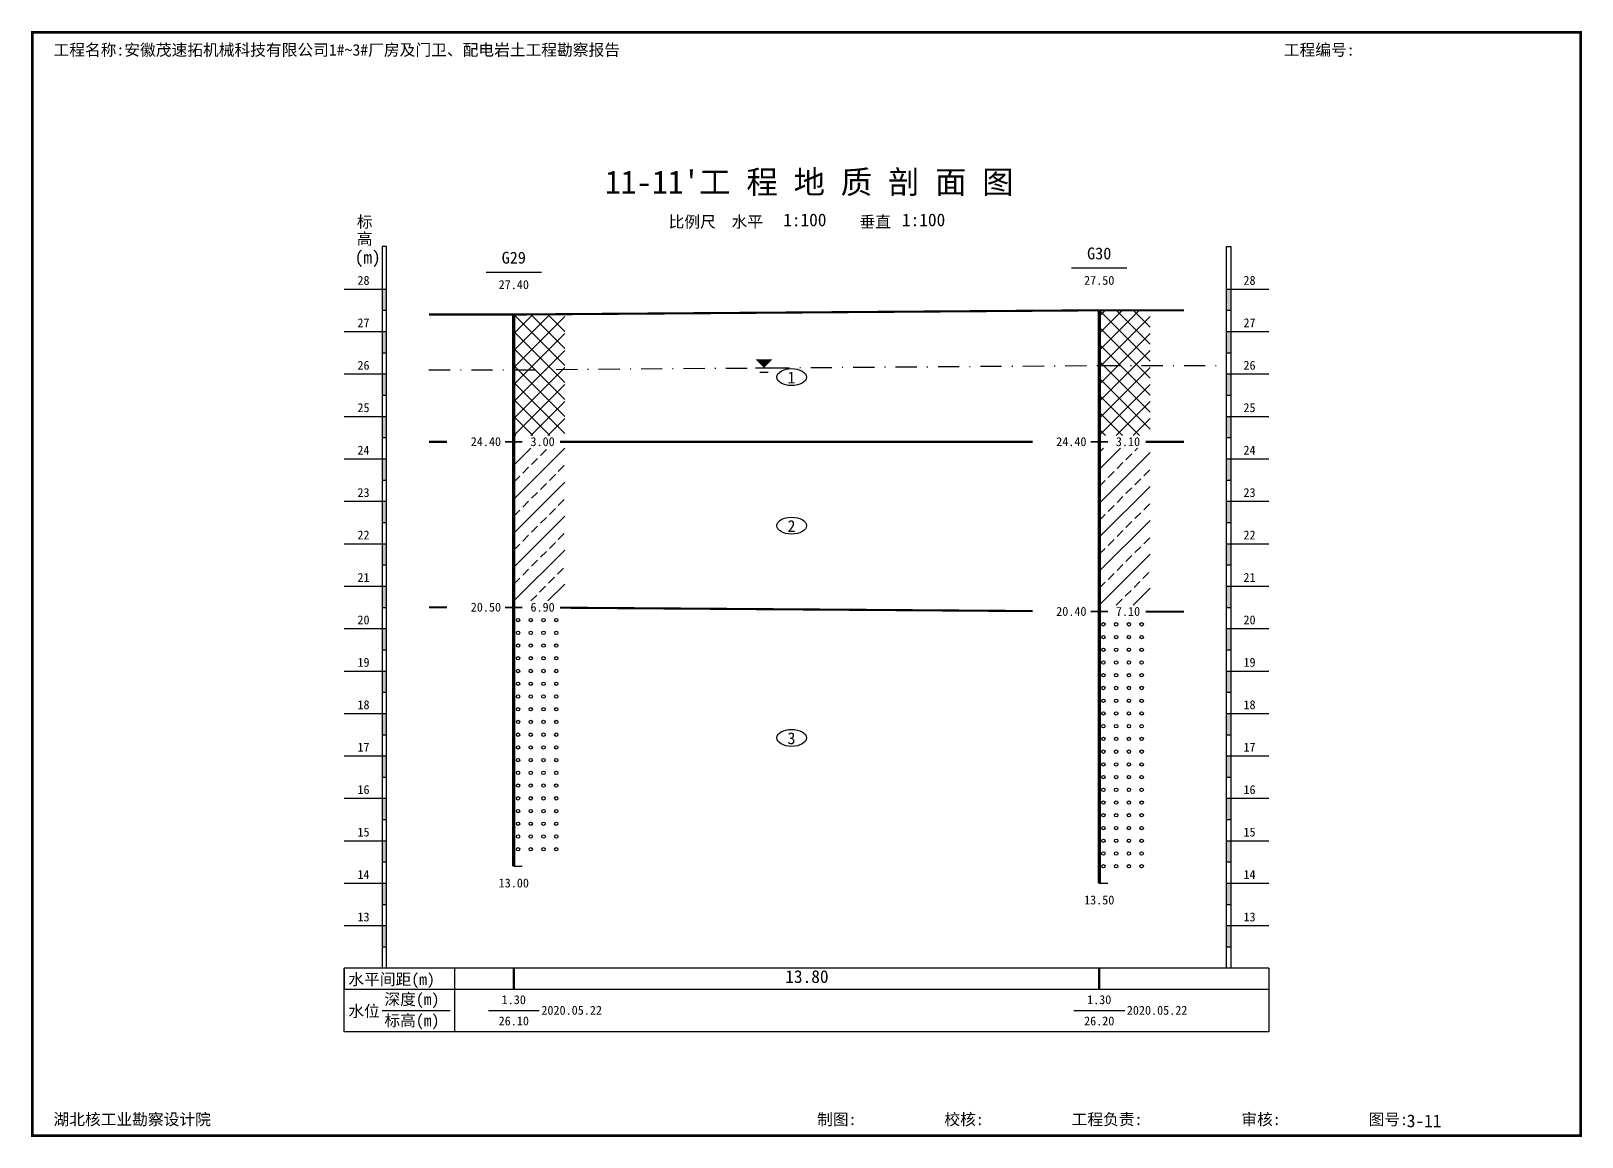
# Model space of a CAD drawing. Extents: x 2025205 to 2402328, y -557483 to 329036.
# Drawn here: x 2329683 to 2333339, y 271586 to 274192 of the extents above; entities that cross this region are included whole.
import ezdxf
from ezdxf.enums import TextEntityAlignment as Align

# ---------------------------------------------------------------- set-up
doc = ezdxf.new("R2010")
doc.units = 0
doc.header["$LTSCALE"] = 1500
doc.header["$MEASUREMENT"] = 0
for name, color, linetype in [('1', 7, 'Continuous'), ('10', 7, 'Continuous'), ('3', 4, 'Continuous')]:
    doc.layers.add(name, color=color, linetype=linetype)
doc.layers.add('2', color=7, linetype='Continuous', lineweight=35, true_color=0x555555)
doc.styles.add('黑体', font='simhei.ttf', dxfattribs={"width": 0.6})

msp = doc.modelspace()

# ---------------------------------------------------------------- linework, layer by layer
for p, q in [((2330821.1, 273439.1), (2330906.1, 273524.1)), ((2330821.1, 273479.1), (2330866.1, 273524.1)), ((2330821.1, 273519.1), (2330826.1, 273524.1)), ((2330821.1, 273524.1), (2330941.1, 273404.1)), ((2330821.1, 273399.1), (2330941.1, 273519.1)), ((2330861.1, 273524.1), (2330941.1, 273444.1)), ((2330901.1, 273524.1), (2330941.1, 273484.1)), ((2332201.1, 273439.1), (2332296.1, 273534.1)), ((2332201.1, 273479.1), (2332256.1, 273534.1)), ((2332201.1, 273519.1), (2332216.1, 273534.1)), ((2332201.1, 273534.1), (2332321.1, 273414.1)), ((2332201.1, 273399.1), (2332321.1, 273519.1)), ((2332241.1, 273534.1), (2332321.1, 273454.1)), ((2332281.1, 273534.1), (2332321.1, 273494.1)), ((2330821.1, 273484.1), (2330941.1, 273364.1)), ((2330821.1, 273359.1), (2330941.1, 273479.1)), ((2332201.1, 273494.1), (2332321.1, 273374.1)), ((2332201.1, 273359.1), (2332321.1, 273479.1)), ((2330821.1, 273444.1), (2330941.1, 273324.1)), ((2330821.1, 273319.1), (2330941.1, 273439.1)), ((2332201.1, 273454.1), (2332321.1, 273334.1)), ((2332201.1, 273319.1), (2332321.1, 273439.1)), ((2330821.1, 273404.1), (2330941.1, 273284.1)), ((2330821.1, 273279.1), (2330941.1, 273399.1)), ((2332201.1, 273414.1), (2332321.1, 273294.1)), ((2332201.1, 273279.1), (2332321.1, 273399.1)), ((2330821.1, 273364.1), (2330941.1, 273244.1)), ((2330821.1, 273239.1), (2330941.1, 273359.1)), ((2332201.1, 273374.1), (2332321.1, 273254.1)), ((2332201.1, 273239.1), (2332321.1, 273359.1)), ((2330821.1, 273324.1), (2330906.1, 273239.1)), ((2332201.1, 273334.1), (2332296.1, 273239.1)), ((2330861.1, 273239.1), (2330941.1, 273319.1)), ((2332201.1, 273294.1), (2332256.1, 273239.1)), ((2332241.1, 273239.1), (2332321.1, 273319.1)), ((2330821.1, 273284.1), (2330866.1, 273239.1)), ((2330901.1, 273239.1), (2330941.1, 273279.1)), ((2332201.1, 273254.1), (2332216.1, 273239.1)), ((2332281.1, 273239.1), (2332321.1, 273279.1)), ((2330821.1, 273244.1), (2330826.1, 273239.1)), ((2330821.1, 273089.1), (2330941.1, 273209.1)), ((2330821.1, 273169.1), (2330861.1, 273209.1)), ((2330863.1, 273171.1), (2330877.1, 273185.1)), ((2330884.1, 273192.1), (2330898.1, 273206.1)), ((2332201.1, 273199.1), (2332211.1, 273209.1)), ((2332201.1, 273159.1), (2332251.1, 273209.1)), ((2332201.1, 273079.1), (2332321.1, 273199.1)), ((2332264.1, 273182.1), (2332278.1, 273196.1)), ((2332285.1, 273203.1), (2332291.1, 273209.1)), ((2330821.1, 273129.1), (2330835.1, 273143.1)), ((2330842.1, 273150.1), (2330856.1, 273164.1)), ((2330905.1, 273133.1), (2330919.1, 273147.1)), ((2330926.1, 273154.1), (2330940.1, 273168.1)), ((2332222.1, 273140.1), (2332236.1, 273154.1)), ((2332243.1, 273161.1), (2332257.1, 273175.1)), ((2332306.1, 273144.1), (2332320.1, 273158.1)), ((2330821.1, 273009.1), (2330941.1, 273129.1)), ((2330863.1, 273091.1), (2330877.1, 273105.1)), ((2330884.1, 273112.1), (2330898.1, 273126.1)), ((2332201.1, 273119.1), (2332215.1, 273133.1)), ((2332201.1, 272999.1), (2332321.1, 273119.1)), ((2332264.1, 273102.1), (2332278.1, 273116.1)), ((2332285.1, 273123.1), (2332299.1, 273137.1)), ((2330842.1, 273070.1), (2330856.1, 273084.1)), ((2330905.1, 273053.1), (2330919.1, 273067.1)), ((2330926.1, 273074.1), (2330940.1, 273088.1)), ((2332222.1, 273060.1), (2332236.1, 273074.1)), ((2332243.1, 273081.1), (2332257.1, 273095.1)), ((2332306.1, 273064.1), (2332320.1, 273078.1)), ((2330821.1, 273049.1), (2330835.1, 273063.1)), ((2330821.1, 272929.1), (2330941.1, 273049.1)), ((2330884.1, 273032.1), (2330898.1, 273046.1)), ((2332201.1, 273039.1), (2332215.1, 273053.1)), ((2332201.1, 272919.1), (2332321.1, 273039.1)), ((2332264.1, 273022.1), (2332278.1, 273036.1)), ((2332285.1, 273043.1), (2332299.1, 273057.1)), ((2330842.1, 272990.1), (2330856.1, 273004.1)), ((2330863.1, 273011.1), (2330877.1, 273025.1)), ((2330926.1, 272994.1), (2330940.1, 273008.1)), ((2332222.1, 272980.1), (2332236.1, 272994.1)), ((2332243.1, 273001.1), (2332257.1, 273015.1)), ((2332306.1, 272984.1), (2332320.1, 272998.1)), ((2330821.1, 272969.1), (2330835.1, 272983.1)), ((2330821.1, 272849.1), (2330941.1, 272969.1)), ((2330884.1, 272952.1), (2330898.1, 272966.1)), ((2330905.1, 272973.1), (2330919.1, 272987.1)), ((2332201.1, 272959.1), (2332215.1, 272973.1)), ((2332201.1, 272839.1), (2332321.1, 272959.1)), ((2332285.1, 272963.1), (2332299.1, 272977.1)), ((2330842.1, 272910.1), (2330856.1, 272924.1)), ((2330863.1, 272931.1), (2330877.1, 272945.1)), ((2330924.1, 272912.1), (2330938.1, 272926.1)), ((2332243.1, 272921.1), (2332257.1, 272935.1)), ((2332264.1, 272942.1), (2332278.1, 272956.1)), ((2330821.1, 272889.1), (2330835.1, 272903.1)), ((2330882.1, 272870.1), (2330896.1, 272884.1)), ((2330901.1, 272849.1), (2330941.1, 272889.1)), ((2330903.1, 272891.1), (2330917.1, 272905.1)), ((2332201.1, 272879.1), (2332215.1, 272893.1)), ((2332222.1, 272900.1), (2332236.1, 272914.1)), ((2332283.1, 272881.1), (2332297.1, 272895.1)), ((2332304.1, 272902.1), (2332318.1, 272916.1)), ((2330861.1, 272849.1), (2330875.1, 272863.1)), ((2332241.1, 272839.1), (2332255.1, 272853.1)), ((2332262.1, 272860.1), (2332276.1, 272874.1)), ((2332281.1, 272839.1), (2332321.1, 272879.1))]:
    msp.add_line(p, q)
for centre in [(2330831.1, 272804.1), (2330831.1, 272774.1), (2330861.1, 272804.1), (2330861.1, 272774.1), (2330891.1, 272804.1), (2330891.1, 272774.1), (2330921.1, 272804.1), (2330921.1, 272774.1), (2332211.1, 272794.1), (2332241.1, 272794.1), (2332271.1, 272794.1), (2332301.1, 272794.1), (2330831.1, 272744.1), (2330861.1, 272744.1), (2330891.1, 272744.1), (2330921.1, 272744.1), (2332211.1, 272764.1), (2332211.1, 272734.1), (2332241.1, 272764.1), (2332241.1, 272734.1), (2332271.1, 272764.1), (2332271.1, 272734.1), (2332301.1, 272764.1), (2332301.1, 272734.1), (2330831.1, 272714.1), (2330861.1, 272714.1), (2330891.1, 272714.1), (2330921.1, 272714.1), (2332211.1, 272704.1), (2332241.1, 272704.1), (2332271.1, 272704.1), (2332301.1, 272704.1), (2330831.1, 272684.1), (2330861.1, 272684.1), (2330891.1, 272684.1), (2330921.1, 272684.1), (2332211.1, 272674.1), (2332241.1, 272674.1), (2332271.1, 272674.1), (2332301.1, 272674.1), (2330831.1, 272654.1), (2330831.1, 272624.1), (2330861.1, 272654.1), (2330861.1, 272624.1), (2330891.1, 272654.1), (2330891.1, 272624.1), (2330921.1, 272654.1), (2330921.1, 272624.1), (2332211.1, 272644.1), (2332241.1, 272644.1), (2332271.1, 272644.1), (2332301.1, 272644.1), (2330831.1, 272594.1), (2330861.1, 272594.1), (2330891.1, 272594.1), (2330921.1, 272594.1), (2332211.1, 272614.1), (2332241.1, 272614.1), (2332271.1, 272614.1), (2332301.1, 272614.1), (2330831.1, 272564.1), (2330861.1, 272564.1), (2330891.1, 272564.1), (2330921.1, 272564.1), (2332211.1, 272584.1), (2332211.1, 272554.1), (2332241.1, 272584.1), (2332241.1, 272554.1), (2332271.1, 272584.1), (2332271.1, 272554.1), (2332301.1, 272584.1), (2332301.1, 272554.1), (2330831.1, 272534.1), (2330861.1, 272534.1), (2330891.1, 272534.1), (2330921.1, 272534.1), (2332211.1, 272524.1), (2332241.1, 272524.1), (2332271.1, 272524.1), (2332301.1, 272524.1), (2330831.1, 272504.1), (2330861.1, 272504.1), (2330891.1, 272504.1), (2330921.1, 272504.1), (2332211.1, 272494.1), (2332241.1, 272494.1), (2332271.1, 272494.1), (2332301.1, 272494.1), (2330831.1, 272474.1), (2330831.1, 272444.1), (2330861.1, 272474.1), (2330861.1, 272444.1), (2330891.1, 272474.1), (2330891.1, 272444.1), (2330921.1, 272474.1), (2330921.1, 272444.1), (2332211.1, 272464.1), (2332241.1, 272464.1), (2332271.1, 272464.1), (2332301.1, 272464.1), (2330831.1, 272414.1), (2330861.1, 272414.1), (2330891.1, 272414.1), (2330921.1, 272414.1), (2332211.1, 272434.1), (2332241.1, 272434.1), (2332271.1, 272434.1), (2332301.1, 272434.1), (2330831.1, 272384.1), (2330861.1, 272384.1), (2330891.1, 272384.1), (2330921.1, 272384.1), (2332211.1, 272404.1), (2332211.1, 272374.1), (2332241.1, 272404.1), (2332241.1, 272374.1), (2332271.1, 272404.1), (2332271.1, 272374.1), (2332301.1, 272404.1), (2332301.1, 272374.1), (2330831.1, 272354.1), (2330861.1, 272354.1), (2330891.1, 272354.1), (2330921.1, 272354.1), (2332211.1, 272344.1), (2332241.1, 272344.1), (2332271.1, 272344.1), (2332301.1, 272344.1), (2330831.1, 272324.1), (2330861.1, 272324.1), (2330891.1, 272324.1), (2330921.1, 272324.1), (2332211.1, 272314.1), (2332241.1, 272314.1), (2332271.1, 272314.1), (2332301.1, 272314.1), (2330831.1, 272294.1), (2330831.1, 272264.1), (2330861.1, 272294.1), (2330861.1, 272264.1), (2330891.1, 272294.1), (2330891.1, 272264.1), (2330921.1, 272294.1), (2330921.1, 272264.1), (2332211.1, 272284.1), (2332241.1, 272284.1), (2332271.1, 272284.1), (2332301.1, 272284.1), (2332211.1, 272254.1), (2332211.1, 272224.1), (2332241.1, 272254.1), (2332241.1, 272224.1), (2332271.1, 272254.1), (2332271.1, 272224.1), (2332301.1, 272254.1), (2332301.1, 272224.1)]:
    msp.add_circle(centre, 4)
at = {"layer": '1'}
for p, q in [((2330521.1, 273684.1), (2330511.1, 273684.1)), ((2330511.1, 273684.1), (2330511.1, 271984.1)), ((2330521.1, 271984.1), (2330521.1, 273684.1)), ((2332501.1, 271984.1), (2332501.1, 273684.1)), ((2332501.1, 273684.1), (2332511.1, 273684.1)), ((2332511.1, 273684.1), (2332511.1, 271984.1)), ((2330756.1, 273624.1), (2330886.1, 273624.1)), ((2332136.1, 273634.1), (2332266.1, 273634.1)), ((2330421.1, 273584.1), (2330521.1, 273584.1)), ((2332501.1, 273584.1), (2332601.1, 273584.1)), ((2330511.1, 273534.1), (2330521.1, 273534.1)), ((2332501.1, 273534.1), (2332511.1, 273534.1)), ((2330421.1, 273484.1), (2330521.1, 273484.1)), ((2332501.1, 273484.1), (2332601.1, 273484.1)), ((2330511.1, 273434.1), (2330521.1, 273434.1)), ((2332501.1, 273434.1), (2332511.1, 273434.1)), ((2330421.1, 273384.1), (2330521.1, 273384.1)), ((2332501.1, 273384.1), (2332601.1, 273384.1)), ((2330511.1, 273334.1), (2330521.1, 273334.1)), ((2332501.1, 273334.1), (2332511.1, 273334.1)), ((2330421.1, 273284.1), (2330521.1, 273284.1)), ((2332501.1, 273284.1), (2332601.1, 273284.1)), ((2330511.1, 273234.1), (2330521.1, 273234.1)), ((2332501.1, 273234.1), (2332511.1, 273234.1)), ((2330421.1, 273184.1), (2330521.1, 273184.1)), ((2332501.1, 273184.1), (2332601.1, 273184.1)), ((2330511.1, 273134.1), (2330521.1, 273134.1)), ((2332501.1, 273134.1), (2332511.1, 273134.1)), ((2330421.1, 273084.1), (2330521.1, 273084.1)), ((2332501.1, 273084.1), (2332601.1, 273084.1)), ((2330511.1, 273034.1), (2330521.1, 273034.1)), ((2332501.1, 273034.1), (2332511.1, 273034.1)), ((2330421.1, 272984.1), (2330521.1, 272984.1)), ((2332501.1, 272984.1), (2332601.1, 272984.1)), ((2330511.1, 272934.1), (2330521.1, 272934.1)), ((2332501.1, 272934.1), (2332511.1, 272934.1)), ((2330421.1, 272884.1), (2330521.1, 272884.1)), ((2332501.1, 272884.1), (2332601.1, 272884.1)), ((2330511.1, 272834.1), (2330521.1, 272834.1)), ((2332501.1, 272834.1), (2332511.1, 272834.1)), ((2330421.1, 272784.1), (2330521.1, 272784.1)), ((2332501.1, 272784.1), (2332601.1, 272784.1)), ((2330511.1, 272734.1), (2330521.1, 272734.1)), ((2332501.1, 272734.1), (2332511.1, 272734.1)), ((2330421.1, 272684.1), (2330521.1, 272684.1)), ((2332501.1, 272684.1), (2332601.1, 272684.1)), ((2330511.1, 272634.1), (2330521.1, 272634.1)), ((2332501.1, 272634.1), (2332511.1, 272634.1)), ((2330421.1, 272584.1), (2330521.1, 272584.1)), ((2332501.1, 272584.1), (2332601.1, 272584.1)), ((2330511.1, 272534.1), (2330521.1, 272534.1)), ((2332501.1, 272534.1), (2332511.1, 272534.1)), ((2330421.1, 272484.1), (2330521.1, 272484.1)), ((2332501.1, 272484.1), (2332601.1, 272484.1)), ((2330511.1, 272434.1), (2330521.1, 272434.1)), ((2332501.1, 272434.1), (2332511.1, 272434.1)), ((2330421.1, 272384.1), (2330521.1, 272384.1)), ((2332501.1, 272384.1), (2332601.1, 272384.1)), ((2330511.1, 272334.1), (2330521.1, 272334.1)), ((2332501.1, 272334.1), (2332511.1, 272334.1)), ((2330421.1, 272284.1), (2330521.1, 272284.1)), ((2332501.1, 272284.1), (2332601.1, 272284.1)), ((2330511.1, 272234.1), (2330521.1, 272234.1)), ((2332501.1, 272234.1), (2332511.1, 272234.1)), ((2330821.1, 272224.1), (2330841.1, 272224.1)), ((2330421.1, 272184.1), (2330521.1, 272184.1)), ((2332201.1, 272184.1), (2332221.1, 272184.1)), ((2332501.1, 272184.1), (2332601.1, 272184.1)), ((2330511.1, 272134.1), (2330521.1, 272134.1)), ((2332501.1, 272134.1), (2332511.1, 272134.1)), ((2330421.1, 272084.1), (2330521.1, 272084.1)), ((2332501.1, 272084.1), (2332601.1, 272084.1)), ((2330511.1, 272034.1), (2330521.1, 272034.1)), ((2332501.1, 272034.1), (2332511.1, 272034.1)), ((2332601.1, 271984.1), (2330421.1, 271984.1)), ((2330421.1, 271984.1), (2330421.1, 271934.1)), ((2330421.1, 271834.1), (2330421.1, 271984.1)), ((2330681.1, 271984.1), (2330681.1, 271834.1)), ((2332601.1, 271984.1), (2332601.1, 271834.1)), ((2330421.1, 271934.1), (2332601.1, 271934.1)), ((2332601.1, 271934.1), (2332601.1, 271834.1)), ((2330511.1, 271884.1), (2330671.1, 271884.1)), ((2330761.1, 271884.1), (2330881.1, 271884.1)), ((2332141.1, 271884.1), (2332261.1, 271884.1)), ((2332601.1, 271834.1), (2330421.1, 271834.1))]:
    msp.add_line(p, q, dxfattribs=at)
for points, const_width in [([(2329686.1, 271589.1), (2333336.1, 271589.1), (2333336.1, 274189.1), (2329686.1, 274189.1), (2329686.1, 271589.1)], 6), ([(2330821.1, 273524.1), (2330821.1, 272224.1)], 8), ([(2332201.1, 273534.1), (2332201.1, 272184.1)], 8), ([(2330821.1, 271984.1), (2330821.1, 271934.1)], 6), ([(2332201.1, 271984.1), (2332201.1, 271934.1)], 6)]:
    msp.add_lwpolyline(points, dxfattribs=dict(at, const_width=const_width))
for points in [[(2330511.1, 273584.1), (2330521.1, 273584.1), (2330511.1, 273534.1), (2330521.1, 273534.1)], [(2332501.1, 273584.1), (2332511.1, 273584.1), (2332501.1, 273534.1), (2332511.1, 273534.1)], [(2330511.1, 273484.1), (2330521.1, 273484.1), (2330511.1, 273434.1), (2330521.1, 273434.1)], [(2332501.1, 273484.1), (2332511.1, 273484.1), (2332501.1, 273434.1), (2332511.1, 273434.1)], [(2330511.1, 273384.1), (2330521.1, 273384.1), (2330511.1, 273334.1), (2330521.1, 273334.1)], [(2332501.1, 273384.1), (2332511.1, 273384.1), (2332501.1, 273334.1), (2332511.1, 273334.1)], [(2330511.1, 273284.1), (2330521.1, 273284.1), (2330511.1, 273234.1), (2330521.1, 273234.1)], [(2332501.1, 273284.1), (2332511.1, 273284.1), (2332501.1, 273234.1), (2332511.1, 273234.1)], [(2330511.1, 273184.1), (2330521.1, 273184.1), (2330511.1, 273134.1), (2330521.1, 273134.1)], [(2332501.1, 273184.1), (2332511.1, 273184.1), (2332501.1, 273134.1), (2332511.1, 273134.1)], [(2330511.1, 273084.1), (2330521.1, 273084.1), (2330511.1, 273034.1), (2330521.1, 273034.1)], [(2332501.1, 273084.1), (2332511.1, 273084.1), (2332501.1, 273034.1), (2332511.1, 273034.1)], [(2330511.1, 272984.1), (2330521.1, 272984.1), (2330511.1, 272934.1), (2330521.1, 272934.1)], [(2332501.1, 272984.1), (2332511.1, 272984.1), (2332501.1, 272934.1), (2332511.1, 272934.1)], [(2330511.1, 272884.1), (2330521.1, 272884.1), (2330511.1, 272834.1), (2330521.1, 272834.1)], [(2332501.1, 272884.1), (2332511.1, 272884.1), (2332501.1, 272834.1), (2332511.1, 272834.1)], [(2330511.1, 272784.1), (2330521.1, 272784.1), (2330511.1, 272734.1), (2330521.1, 272734.1)], [(2332501.1, 272784.1), (2332511.1, 272784.1), (2332501.1, 272734.1), (2332511.1, 272734.1)], [(2330511.1, 272684.1), (2330521.1, 272684.1), (2330511.1, 272634.1), (2330521.1, 272634.1)], [(2332501.1, 272684.1), (2332511.1, 272684.1), (2332501.1, 272634.1), (2332511.1, 272634.1)], [(2330511.1, 272584.1), (2330521.1, 272584.1), (2330511.1, 272534.1), (2330521.1, 272534.1)], [(2332501.1, 272584.1), (2332511.1, 272584.1), (2332501.1, 272534.1), (2332511.1, 272534.1)], [(2330511.1, 272484.1), (2330521.1, 272484.1), (2330511.1, 272434.1), (2330521.1, 272434.1)], [(2332501.1, 272484.1), (2332511.1, 272484.1), (2332501.1, 272434.1), (2332511.1, 272434.1)], [(2330511.1, 272384.1), (2330521.1, 272384.1), (2330511.1, 272334.1), (2330521.1, 272334.1)], [(2332501.1, 272384.1), (2332511.1, 272384.1), (2332501.1, 272334.1), (2332511.1, 272334.1)], [(2330511.1, 272284.1), (2330521.1, 272284.1), (2330511.1, 272234.1), (2330521.1, 272234.1)], [(2332501.1, 272284.1), (2332511.1, 272284.1), (2332501.1, 272234.1), (2332511.1, 272234.1)], [(2330511.1, 272184.1), (2330521.1, 272184.1), (2330511.1, 272134.1), (2330521.1, 272134.1)], [(2332501.1, 272184.1), (2332511.1, 272184.1), (2332501.1, 272134.1), (2332511.1, 272134.1)], [(2330511.1, 272084.1), (2330521.1, 272084.1), (2330511.1, 272034.1), (2330521.1, 272034.1)], [(2332501.1, 272084.1), (2332511.1, 272084.1), (2332501.1, 272034.1), (2332511.1, 272034.1)]]:
    msp.add_solid(points, dxfattribs=at)
at = {"layer": '10'}
for p, q in [((2331021.1, 273395.6), (2331071.1, 273395.9)), ((2331095.1, 273396.1), (2331097.1, 273396.1)), ((2331121.1, 273396.3), (2331171.1, 273396.7)), ((2331195.1, 273396.8), (2331197.1, 273396.8)), ((2331221.1, 273397), (2331271.1, 273397.4)), ((2331295.1, 273397.6), (2331297.1, 273397.6)), ((2331321.1, 273397.8), (2331371.1, 273398.1)), ((2331391.1, 273398.4), (2331431.1, 273398.4)), ((2331395.1, 273398.3), (2331397.1, 273398.3)), ((2331421.1, 273398.5), (2331471.1, 273398.8)), ((2331495.1, 273399), (2331497.1, 273399)), ((2331521.1, 273399.2), (2331571.1, 273399.6)), ((2331595.1, 273399.7), (2331597.1, 273399.7)), ((2331621.1, 273399.9), (2331671.1, 273400.3)), ((2331695.1, 273400.5), (2331697.1, 273400.5)), ((2331721.1, 273400.7), (2331771.1, 273401)), ((2331795.1, 273401.2), (2331797.1, 273401.2)), ((2331821.1, 273401.4), (2331871.1, 273401.7)), ((2331895.1, 273401.9), (2331897.1, 273401.9)), ((2331921.1, 273402.1), (2331971.1, 273402.5)), ((2331995.1, 273402.6), (2331997.1, 273402.6)), ((2332021.1, 273402.8), (2332071.1, 273403.2)), ((2332095.1, 273403.4), (2332097.1, 273403.4)), ((2332121.1, 273403.6), (2332171.1, 273403.9)), ((2332195.1, 273404.1), (2332197.1, 273404.1)), ((2332201.1, 273404.1), (2332251.1, 273404.1)), ((2332275.1, 273404.1), (2332277.1, 273404.1)), ((2332301.1, 273404.1), (2332351.1, 273404.1)), ((2332375.1, 273404.1), (2332377.1, 273404.1)), ((2332401.1, 273404.1), (2332451.1, 273404.1)), ((2332475.1, 273404.1), (2332477.1, 273404.1)), ((2330621.1, 273394.1), (2330671.1, 273394.1)), ((2330695.1, 273394.1), (2330697.1, 273394.1)), ((2330721.1, 273394.1), (2330771.1, 273394.1)), ((2330795.1, 273394.1), (2330797.1, 273394.1)), ((2330821.1, 273394.1), (2330871.1, 273394.5)), ((2330821.1, 273394.1), (2330871.1, 273394.1)), ((2330895.1, 273394.7), (2330897.1, 273394.7)), ((2330895.1, 273394.1), (2330897.1, 273394.1)), ((2330921.1, 273394.9), (2330971.1, 273395.2)), ((2330995.1, 273395.4), (2330997.1, 273395.4)), ((2331401.1, 273388.4), (2331421.1, 273388.4))]:
    msp.add_line(p, q, dxfattribs=at)
msp.add_solid([(2331391.1, 273418.4), (2331431.1, 273418.4), (2331411.1, 273398.4)], dxfattribs=at)
at = {"layer": '2'}
for p, q in [((2330801.1, 273224.1), (2330841.1, 273224.1)), ((2332181.1, 273224.1), (2332221.1, 273224.1)), ((2330801.1, 272834.1), (2330841.1, 272834.1)), ((2332181.1, 272824.1), (2332221.1, 272824.1))]:
    msp.add_line(p, q, dxfattribs=at)
at = {"layer": '3', "const_width": 5}
for points in [[(2330621.1, 273524.1), (2330821.1, 273524.1)], [(2330821.1, 273524.1), (2332201.1, 273534.1)], [(2332201.1, 273534.1), (2332401.1, 273534.1)], [(2330621.1, 273224.1), (2330664, 273224.1)], [(2330930.3, 273224.1), (2332044, 273224.1)], [(2332310.3, 273224.1), (2332401.1, 273224.1)], [(2330621.1, 272834.1), (2330664, 272834.1)], [(2330930.3, 272833.3), (2332044, 272825.3)], [(2332310.3, 272824.1), (2332401.1, 272824.1)]]:
    msp.add_lwpolyline(points, dxfattribs=at)
at = {"layer": '3'}
for centre in [(2331476.1, 273376.6), (2331476.1, 273026.6), (2331476.1, 272526.6)]:
    msp.add_ellipse(centre, major_axis=(35, 0), ratio=0.571429, dxfattribs=at)

# ---------------------------------------------------------------- texts
at = {"layer": '1', "style": '黑体'}
for s, height, p in [('工程名称:安徽茂速拓机械科技有限公司1#~3#厂房及门卫、配电岩土工程勘察报告', 27.2, (2329736.1, 274134.1)), ('工程编号:', 27.2, (2332636.1, 274134.1)), ("11-11'工 程 地 质 剖 面 图", 54.4, (2331036.1, 273809.1)), ('1:100', 30, (2331456.1, 273732.1)), ('1:100', 30, (2331736.1, 273732.1)), ('标', 27.2, (2330451.1, 273729.1)), ('比例尺  水平', 27.2, (2331186.1, 273729.1)), ('垂直', 27.2, (2331636.1, 273729.1)), ('高', 27.2, (2330451.1, 273689.1)), ('(m)', 30, (2330446.1, 273644.1)), ('28', 21, (2332541.1, 273594.1)), ('27', 21, (2332541.1, 273494.1)), ('26', 21, (2332541.1, 273394.1)), ('25', 21, (2332541.1, 273294.1)), ('24', 21, (2332541.1, 273194.1)), ('23', 21, (2332541.1, 273094.1)), ('22', 21, (2332541.1, 272994.1)), ('21', 21, (2332541.1, 272894.1)), ('20', 21, (2332541.1, 272794.1)), ('19', 21, (2332541.1, 272694.1)), ('18', 21, (2332541.1, 272594.1)), ('17', 21, (2332541.1, 272494.1)), ('16', 21, (2332541.1, 272394.1)), ('15', 21, (2332541.1, 272294.1)), ('14', 21, (2332541.1, 272194.1)), ('13', 21, (2332541.1, 272094.1)), ('水平间距(m)', 27.2, (2330431.1, 271944.1)), ('13.80', 30, (2331461.1, 271949.1)), ('水位', 27.2, (2330431.1, 271869.1)), ('深度(m)', 27.2, (2330516.1, 271897.1)), ('标高(m)', 27.2, (2330516.1, 271847.1)), ('2020.05.22', 21, (2330886.1, 271874.1)), ('2020.05.22', 21, (2332266.1, 271874.1)), ('湖北核工业勘察设计院', 27.2, (2329736.1, 271614.1)), ('制图:', 27.2, (2331536.1, 271614.1)), ('校核:', 27.2, (2331836.1, 271614.1)), ('工程负责:', 27.2, (2332136.1, 271614.1)), ('审核:', 27.2, (2332536.1, 271614.1)), ('图号:', 27.2, (2332836.1, 271614.1)), ('3-11', 30, (2332926.1, 271609.1))]:
    msp.add_text(s, height=height, dxfattribs=at).set_placement(p)
for s, height, p in [('G29', 28, (2330821.1, 273644.1)), ('G30', 28, (2332201.1, 273654.1)), ('27.40', 21, (2330821.1, 273584.1)), ('27.50', 21, (2332201.1, 273594.1)), ('13.00', 21, (2330821.1, 272174.1)), ('13.50', 21, (2332201.1, 272134.1)), ('1.30', 21, (2330821.1, 271899.1)), ('1.30', 21, (2332201.1, 271899.1)), ('26.10', 21, (2330821.1, 271849.1)), ('26.20', 21, (2332201.1, 271849.1))]:
    msp.add_text(s, height=height, dxfattribs=at).set_placement(p, align=Align.CENTER)
for s, p in [('28', (2330481.1, 273594.1)), ('27', (2330481.1, 273494.1)), ('26', (2330481.1, 273394.1)), ('25', (2330481.1, 273294.1)), ('24', (2330481.1, 273194.1)), ('23', (2330481.1, 273094.1)), ('22', (2330481.1, 272994.1)), ('21', (2330481.1, 272894.1)), ('20', (2330481.1, 272794.1)), ('19', (2330481.1, 272694.1)), ('18', (2330481.1, 272594.1)), ('17', (2330481.1, 272494.1)), ('16', (2330481.1, 272394.1)), ('15', (2330481.1, 272294.1)), ('14', (2330481.1, 272194.1)), ('13', (2330481.1, 272094.1))]:
    msp.add_text(s, height=21, dxfattribs=at).set_placement(p, align=Align.RIGHT)
at = {"layer": '2', "style": '黑体'}
for s, p in [('24.40', (2330791.1, 273214.1)), ('24.40', (2332171.1, 273214.1)), ('20.50', (2330791.1, 272824.1)), ('20.40', (2332171.1, 272814.1))]:
    msp.add_text(s, height=21, dxfattribs=at).set_placement(p, align=Align.RIGHT)
for s, p in [(' 3.00', (2330846.1, 273214.1)), (' 3.10', (2332226.1, 273214.1)), (' 6.90', (2330846.1, 272824.1)), (' 7.10', (2332226.1, 272814.1))]:
    msp.add_text(s, height=21, dxfattribs=at).set_placement(p)
at = {"layer": '3', "style": '黑体'}
for s, p in [('1', (2331466.1, 273361.6)), ('2', (2331466.1, 273011.6)), ('3', (2331466.1, 272511.6))]:
    msp.add_text(s, height=28, dxfattribs=at).set_placement(p)

doc.saveas('drawing.dxf')
